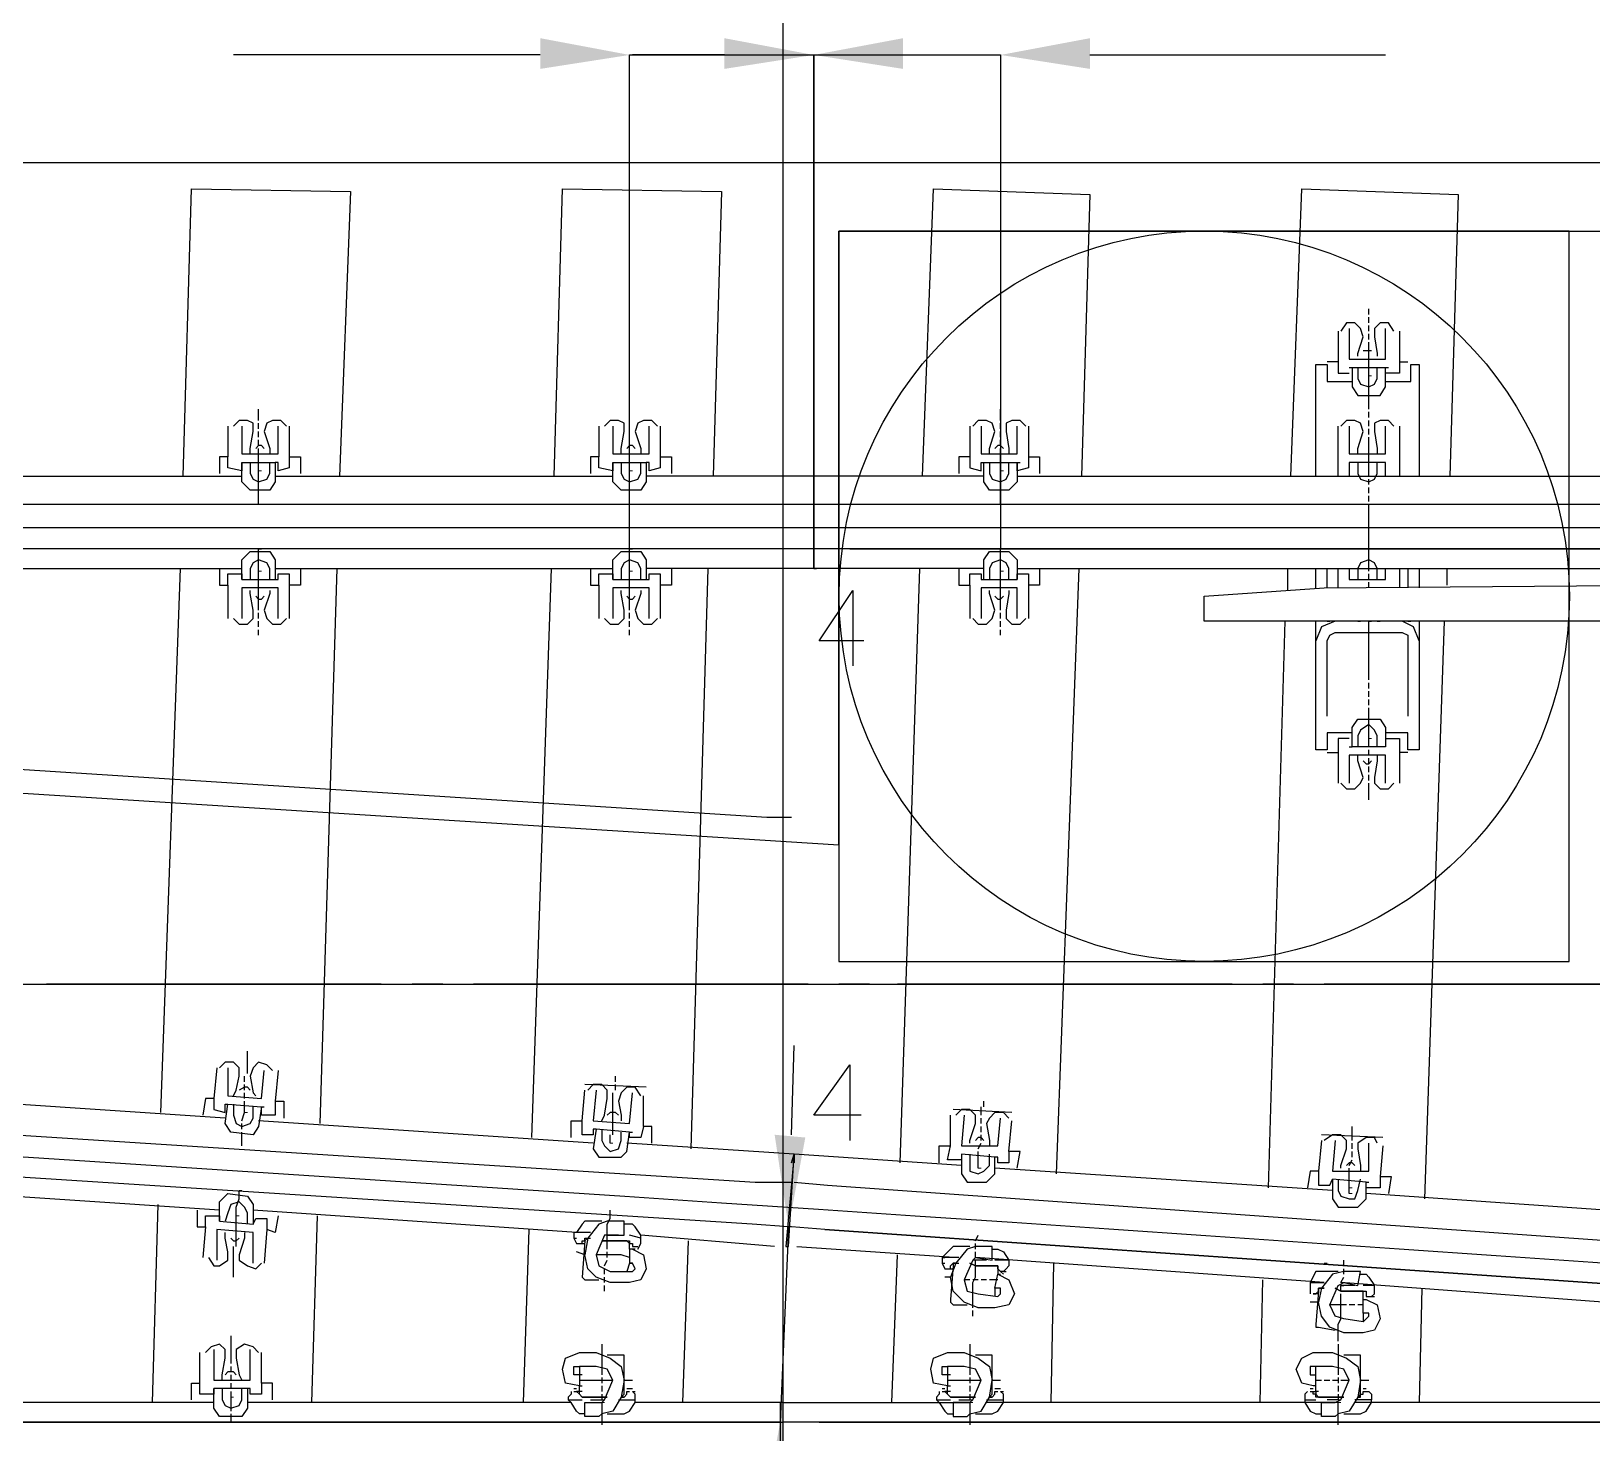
# Model space of a CAD drawing. Header units: millimetres. Extents: x -45 to 90, y -17 to 16.
# Drawn here: x 31.367 to 33.931, y -0.737 to 1.565 of the extents above; entities that cross this region are included whole.
import ezdxf

# ---------------------------------------------------------------- set-up
doc = ezdxf.new("R2010")
doc.units = ezdxf.units.MM
doc.layers.add('PDF_Geometry', color=7, linetype='Continuous')
doc.layers.add('PDF_Solid Fills', color=7, linetype='Continuous')

msp = doc.modelspace()

# ---------------------------------------------------------------- linework, layer by layer
at = {"color": 5}
msp.add_line((0, 1.35), (53.4325, 1.35), dxfattribs=at)
at = {"color": 2}
for p, q in [((0, 0.75), (53.4325, 0.75)), ((0, 0), (53.4325, 0)), ((0, 0), (42.783, 0))]:
    msp.add_line(p, q, dxfattribs=at)
at = {"color": 6}
msp.add_lwpolyline([(29.1661, -1.3506), (29.1986, 0.45), (32.6939, 0.2287), (32.6939, 1.2372), (41.2932, 1.2372), (41.2932, 0), (45.2746, 0), (45.1993, -2.1005), (41.2248, -1.7678), (41.1144, -3.1159), (32.554, -2.4665), (32.6324, -1.35)], close=True, dxfattribs=at)
at = {"color": 5}
msp.add_lwpolyline([(32.6939, 0.0372), (33.2939, 0.0372), (33.8939, 0.0372), (33.8939, 0.6372), (33.8939, 1.2372), (33.2939, 1.2372), (32.6939, 1.2372), (32.6939, 0.6372)], close=True, dxfattribs=at)
msp.add_circle((33.2945, 0.6372), 0.6, dxfattribs=at)
at = {"color": 2}
for radius in [500.8082, 500.0582]:
    msp.add_arc((-0.8299, -500.0575), radius, 85.235272, 89.904911, dxfattribs=at)
at = {"layer": 'PDF_Geometry', "lineweight": 25}
for points in [[(32.6618, -0.7197), (35.504, -0.7197), (32.6618, -0.7197), (32.6023, -0.7197), (32.6023, 1.7282)], [(32.2034, 1.5265), (31.6992, 1.5265)], [(32.3501, 0.7151), (32.3501, 1.5265), (32.6527, 1.5265), (32.6527, 0.7151), (32.6527, 1.5265), (32.9598, 1.5265), (32.9598, 0.7151)], [(32.506, 1.5265), (32.3547, 1.5265)], [(32.7994, 1.5265), (32.9506, 1.5265)], [(33.1065, 1.5265), (33.5924, 1.5265)], [(31.6167, 0.8343), (31.6304, 1.3065), (31.8917, 1.3019), (31.8734, 0.8343)], [(32.2264, 0.8343), (32.2401, 1.3065), (32.5014, 1.3019), (32.4877, 0.8343)], [(32.8315, 0.8343), (32.8498, 1.3065), (33.1065, 1.2973), (33.0928, 0.8343)], [(33.4366, 0.8343), (33.4549, 1.3065), (33.7116, 1.2973), (33.6979, 0.8343)], [(33.5649, 1.1002), (33.5649, 1.1094)], [(33.5466, 1.0314), (33.5466, 1.036), (33.5558, 1.0635), (33.5512, 1.0773), (33.542, 1.0864), (33.5282, 1.0864), (33.5191, 1.0727)], [(33.5328, 1.0773), (33.5328, 1.0268), (33.5924, 1.0268), (33.5924, 1.0773)], [(33.5649, 1.0864), (33.5649, 1.0956)], [(33.5649, 1.0727), (33.5649, 1.0819)], [(33.6062, 1.0727), (33.597, 1.0864), (33.5833, 1.0864), (33.5741, 1.0773), (33.5741, 1.0635), (33.5787, 1.036), (33.5787, 1.0314)], [(33.5145, 1.0727), (33.5145, 1.0223), (33.4962, 1.0223)], [(33.5649, 1.0589), (33.5649, 1.0681)], [(33.5649, 0.9443), (33.5649, 0.9581), (33.5649, 0.9718), (33.5649, 0.9856), (33.5649, 0.9993), (33.5649, 1.0131), (33.5649, 1.0268), (33.5649, 1.0406), (33.5649, 1.0545)], [(33.6153, 1.0727), (33.6153, 1.0223), (33.6291, 1.0223)], [(32.5654, -0.9971), (32.5096, -0.9928), (29.7237, -0.8144), (26.94, -0.6541), (24.1512, -0.5076), (21.3629, -0.3748), (18.0024, -0.2366), (18.0024, 1.0377), (21.4207, 0.8974), (24.2158, 0.7643), (27.011, 0.6174), (29.8016, 0.4522), (32.5756, 0.2745), (32.616, 0.2745)], [(33.5695, 1.0406), (33.5649, 1.0406), (33.5603, 1.0406), (33.5558, 1.0406)], [(33.4778, 0.8343), (33.4778, 1.0177), (33.4962, 1.0177), (33.4962, 0.9902), (33.5374, 0.9902)], [(33.5145, 1.0223), (33.5145, 1.0039), (33.5328, 1.0039)], [(33.5328, 1.0131), (33.5374, 1.0131), (33.5924, 1.0131)], [(33.5374, 1.0131), (33.5374, 0.981), (33.5466, 0.9672), (33.5833, 0.9672), (33.5924, 0.981), (33.5924, 1.0131), (33.597, 1.0131)], [(33.5466, 1.0131), (33.5466, 0.9948), (33.5512, 0.9856), (33.5649, 0.981), (33.5741, 0.9856), (33.5787, 0.9948), (33.5787, 1.0131)], [(33.6153, 1.0223), (33.6153, 1.0039), (33.5924, 1.0039)], [(33.5924, 0.9902), (33.6337, 0.9902), (33.6337, 1.0177), (33.6474, 1.0177), (33.6474, 0.8343)], [(31.7267, 0.871), (31.7267, 0.8802), (31.7313, 0.9077), (31.7313, 0.9214), (31.7221, 0.926), (31.7084, 0.926), (31.6992, 0.9168)], [(31.7404, 0.926), (31.7404, 0.9352), (31.7404, 0.9399), (31.7404, 0.9443)], [(31.7863, 0.9168), (31.7771, 0.926), (31.7634, 0.926), (31.7542, 0.9214), (31.7496, 0.9077), (31.7588, 0.8802), (31.7588, 0.871)], [(32.3364, 0.871), (32.3364, 0.8802), (32.341, 0.9077), (32.341, 0.9214), (32.3318, 0.926), (32.318, 0.926), (32.3089, 0.9168)], [(32.3501, 0.926), (32.3501, 0.9352), (32.3501, 0.9399), (32.3501, 0.9443)], [(32.396, 0.9168), (32.3868, 0.926), (32.373, 0.926), (32.3639, 0.9214), (32.3593, 0.9077), (32.3685, 0.8802), (32.3685, 0.871)], [(32.9415, 0.871), (32.9415, 0.8802), (32.9506, 0.9077), (32.9461, 0.9214), (32.9369, 0.926), (32.9231, 0.926), (32.914, 0.9168)], [(32.9598, 0.926), (32.9598, 0.9352), (32.9598, 0.9399), (32.9598, 0.9443)], [(33.0011, 0.9168), (32.9919, 0.926), (32.9782, 0.926), (32.969, 0.9214), (32.969, 0.9077), (32.9736, 0.8802), (32.9736, 0.871)], [(33.5466, 0.871), (33.5466, 0.8802), (33.5558, 0.9077), (33.5512, 0.9214), (33.542, 0.926), (33.5282, 0.926), (33.5191, 0.9168)], [(33.5649, 0.9306), (33.5649, 0.9399)], [(33.5649, 0.9168), (33.5649, 0.926)], [(33.6062, 0.9168), (33.597, 0.926), (33.5833, 0.926), (33.5741, 0.9214), (33.5741, 0.9077), (33.5787, 0.8802), (33.5787, 0.871)], [(31.69, 0.9168), (31.69, 0.8664), (31.6763, 0.8664), (31.6763, 0.8389)], [(31.7129, 0.9168), (31.7129, 0.871), (31.7725, 0.871), (31.7725, 0.9168)], [(31.7404, 0.9122), (31.7404, 0.9214)], [(31.7404, 0.8985), (31.7404, 0.9077)], [(31.7909, 0.9168), (31.7909, 0.8664), (31.8092, 0.8664), (31.8092, 0.8389)], [(32.2997, 0.9168), (32.2997, 0.8664), (32.286, 0.8664), (32.286, 0.8389)], [(32.3226, 0.9168), (32.3226, 0.871), (32.3822, 0.871), (32.3822, 0.9168)], [(32.3501, 0.9122), (32.3501, 0.9214)], [(32.3501, 0.8985), (32.3501, 0.9077)], [(32.4006, 0.9168), (32.4006, 0.8664), (32.4189, 0.8664), (32.4189, 0.8389)], [(32.9094, 0.9168), (32.9094, 0.8664), (32.8911, 0.8664), (32.8911, 0.8389)], [(32.9277, 0.9168), (32.9277, 0.871), (32.9873, 0.871), (32.9873, 0.9168)], [(32.9598, 0.9122), (32.9598, 0.9214)], [(32.9598, 0.8985), (32.9598, 0.9077)], [(33.0057, 0.9168), (33.0057, 0.8664), (33.024, 0.8664), (33.024, 0.8389)], [(33.5145, 0.8343), (33.5145, 0.9168)], [(33.5328, 0.9168), (33.5328, 0.871), (33.5924, 0.871), (33.5924, 0.9168)], [(33.5649, 0.9031), (33.5649, 0.9122)], [(33.5649, 0.8343), (33.5649, 0.8435), (33.5649, 0.8481), (33.5649, 0.8572), (33.5649, 0.8618), (33.5649, 0.871), (33.5649, 0.8756), (33.5649, 0.8847), (33.5649, 0.8893), (33.5649, 0.8985)], [(33.6153, 0.9168), (33.6153, 0.8343)], [(31.7496, 0.8802), (31.745, 0.8847), (31.7404, 0.8847), (31.7359, 0.8802)], [(31.7404, 0.8847), (31.7404, 0.8939)], [(31.7404, 0.7885), (31.7404, 0.8022), (31.7404, 0.816), (31.7404, 0.8297), (31.7404, 0.8435), (31.7404, 0.8526), (31.7404, 0.8664), (31.7404, 0.8802)], [(32.3593, 0.8802), (32.3547, 0.8847), (32.3501, 0.8847), (32.3455, 0.8802)], [(32.3501, 0.8847), (32.3501, 0.8939)], [(32.3501, 0.7885), (32.3501, 0.8022), (32.3501, 0.816), (32.3501, 0.8297), (32.3501, 0.8435), (32.3501, 0.8526), (32.3501, 0.8664), (32.3501, 0.8802)], [(32.9644, 0.8802), (32.9598, 0.8847), (32.9552, 0.8847), (32.9506, 0.8802)], [(32.9598, 0.8847), (32.9598, 0.8939)], [(32.9598, 0.7885), (32.9598, 0.8022), (32.9598, 0.816), (32.9598, 0.8297), (32.9598, 0.8435), (32.9598, 0.8526), (32.9598, 0.8664), (32.9598, 0.8802)], [(31.7909, 0.8664), (31.7909, 0.8481), (31.7725, 0.8435), (31.7725, 0.8572), (31.7679, 0.8572), (31.7679, 0.8253), (31.7588, 0.8114), (31.7267, 0.8114), (31.7129, 0.8253), (31.7129, 0.8572), (31.7129, 0.8435), (31.69, 0.8481), (31.69, 0.8664)], [(31.7129, 0.8572), (31.7679, 0.8572)], [(31.7267, 0.8572), (31.7267, 0.8389), (31.7313, 0.8297), (31.7404, 0.8253), (31.7542, 0.8297), (31.7588, 0.8389), (31.7588, 0.8572)], [(32.4006, 0.8664), (32.4006, 0.8481), (32.3822, 0.8435), (32.3822, 0.8572), (32.3776, 0.8572), (32.3776, 0.8253), (32.3685, 0.8114), (32.3364, 0.8114), (32.3226, 0.8253), (32.3226, 0.8572), (32.3226, 0.8435), (32.2997, 0.8481), (32.2997, 0.8664)], [(32.3226, 0.8572), (32.3776, 0.8572)], [(32.3364, 0.8572), (32.3364, 0.8389), (32.341, 0.8297), (32.3501, 0.8253), (32.3639, 0.8297), (32.3685, 0.8389), (32.3685, 0.8572)], [(32.9094, 0.8664), (32.9094, 0.8481), (32.9277, 0.8435), (32.9277, 0.8572), (32.9323, 0.8572), (32.9873, 0.8572), (32.9873, 0.8253), (32.9736, 0.8114), (32.9415, 0.8114), (32.9323, 0.8253), (32.9323, 0.8572)], [(32.9415, 0.8572), (32.9415, 0.8389), (32.9461, 0.8297), (32.9598, 0.8253), (32.969, 0.8297), (32.9736, 0.8389), (32.9736, 0.8572)], [(33.0057, 0.8664), (33.0057, 0.8481), (32.9873, 0.8435), (32.9873, 0.8572), (32.9919, 0.8572)], [(33.5924, 0.8343), (33.5924, 0.8572), (33.5328, 0.8572), (33.5328, 0.8343)], [(33.5466, 0.8572), (33.5466, 0.8389), (33.5512, 0.8297), (33.5649, 0.8253), (33.5741, 0.8297), (33.5787, 0.8389), (33.5787, 0.8572)], [(31.1583, 0.8343), (31.7129, 0.8343)], [(31.7679, 0.8343), (32.3226, 0.8343)], [(32.9323, 0.8343), (32.6527, 0.8343), (32.6527, 0.8206), (32.6527, 0.8343), (32.3776, 0.8343)], [(32.6527, 0.8343), (32.6527, 0.683), (32.6527, 0.8343)], [(32.9873, 0.8343), (40.7849, 0.8343), (41.0966, 0.8343)], [(33.5649, 0.8206), (33.5649, 0.8297)], [(33.5649, 0.8068), (33.5649, 0.816)], [(33.5649, 0.7931), (33.5649, 0.8022)], [(32.5931, 0.7151), (18.6069, 0.7151), (18.6069, 0.7885), (32.5931, 0.7885), (32.6527, 0.7885), (32.7123, 0.7885), (40.7849, 0.7885), (41.9722, 0.7885)], [(33.5649, 0.6784), (33.5649, 0.6922), (33.5649, 0.706), (33.5649, 0.7197), (33.5649, 0.7335), (33.5649, 0.7472), (33.5649, 0.761), (33.5649, 0.7747), (33.5649, 0.7885)], [(32.7123, 0.7151), (32.6527, 0.7151), (32.5931, 0.7151), (19.0745, 0.7151), (18.1394, 0.7151), (17.1859, 0.7151), (17.1859, 0.6968), (17.1721, 0.6968), (17.1492, 0.6876), (17.14, 0.6693), (17.1492, 0.6464), (17.1675, 0.6372)], [(31.69, 0.6555), (31.69, 0.6739), (31.7129, 0.6739), (31.7129, 0.6647), (31.7129, 0.6968), (31.7267, 0.7107), (31.7588, 0.7107), (31.7679, 0.6968), (31.7679, 0.6647)], [(31.7588, 0.6647), (31.7588, 0.683), (31.7542, 0.6922), (31.7404, 0.6968), (31.7313, 0.6922), (31.7267, 0.683), (31.7267, 0.6647)], [(31.7404, 0.6143), (31.7404, 0.6234), (31.7404, 0.628), (31.7404, 0.6372), (31.7404, 0.6418), (31.7404, 0.6509), (31.7404, 0.6555), (31.7404, 0.6647), (31.7404, 0.6693), (31.7404, 0.6784), (31.7404, 0.6876), (31.7404, 0.6922), (31.7404, 0.7014), (31.7404, 0.706), (31.7404, 0.7151), (31.745, 0.7151)], [(32.2997, 0.6555), (32.2997, 0.6739), (32.3226, 0.6739), (32.3226, 0.6647), (32.3226, 0.6968), (32.3364, 0.7107), (32.3685, 0.7107), (32.3776, 0.6968), (32.3776, 0.6647)], [(32.3685, 0.6647), (32.3685, 0.683), (32.3639, 0.6922), (32.3501, 0.6968), (32.341, 0.6922), (32.3364, 0.683), (32.3364, 0.6647)], [(32.3501, 0.6143), (32.3501, 0.6234), (32.3501, 0.628), (32.3501, 0.6372), (32.3501, 0.6418), (32.3501, 0.6509), (32.3501, 0.6555), (32.3501, 0.6647), (32.3501, 0.6693), (32.3501, 0.6784), (32.3501, 0.6876), (32.3501, 0.6922), (32.3501, 0.7014), (32.3501, 0.706), (32.3501, 0.7151), (32.3547, 0.7151)], [(32.9094, 0.6555), (32.9094, 0.6739), (32.9277, 0.6739), (32.9277, 0.6647), (32.9323, 0.6647), (32.9323, 0.6968), (32.9415, 0.7107), (32.9736, 0.7107), (32.9873, 0.6968), (32.9873, 0.6647), (32.9873, 0.6739), (33.0057, 0.6739), (33.0057, 0.6555)], [(32.9736, 0.6647), (32.9736, 0.683), (32.969, 0.6922), (32.9598, 0.6968), (32.9461, 0.6922), (32.9415, 0.683), (32.9415, 0.6647)], [(32.9598, 0.6143), (32.9598, 0.6234), (32.9598, 0.628), (32.9598, 0.6372), (32.9598, 0.6418), (32.9598, 0.6509), (32.9598, 0.6555), (32.9598, 0.6647), (32.9598, 0.6693), (32.9598, 0.6784), (32.9598, 0.6876), (32.9598, 0.6922), (32.9598, 0.7014), (32.9598, 0.706), (32.9598, 0.7151), (32.9644, 0.7151)], [(33.5787, 0.6647), (33.5787, 0.683), (33.5741, 0.6922), (33.5649, 0.6968), (33.5512, 0.6922), (33.5466, 0.683), (33.5466, 0.6647)], [(31.1583, 0.683), (31.7129, 0.683)], [(31.58, -0.2109), (31.6121, 0.683)], [(31.6763, 0.683), (31.6763, 0.6555), (31.69, 0.6555), (31.69, 0.6005)], [(31.7129, 0.6647), (31.7679, 0.6647), (31.7725, 0.6647), (31.7725, 0.6739), (31.7909, 0.6739), (31.7909, 0.6555)], [(31.7679, 0.683), (32.3226, 0.683)], [(31.8092, 0.683), (31.8092, 0.6555), (31.7909, 0.6555), (31.7909, 0.6005)], [(31.8688, 0.683), (31.8413, -0.2292)], [(32.1897, -0.2521), (32.2218, 0.683)], [(32.286, 0.683), (32.286, 0.6555), (32.2997, 0.6555), (32.2997, 0.6005)], [(32.3226, 0.6647), (32.3776, 0.6647), (32.3822, 0.6647), (32.3822, 0.6739), (32.4006, 0.6739), (32.4006, 0.6555)], [(32.9323, 0.683), (32.671, 0.683), (32.6527, 0.683), (32.6343, 0.683), (32.3776, 0.683)], [(32.4189, 0.683), (32.4189, 0.6555), (32.4006, 0.6555), (32.4006, 0.6005)], [(32.4785, 0.683), (32.451, -0.2705)], [(32.6527, 0.683), (32.6573, 0.683)], [(32.7948, -0.2934), (32.8269, 0.683)], [(32.8911, 0.683), (32.8911, 0.6555), (32.9094, 0.6555), (32.9094, 0.6005)], [(32.9873, 0.683), (40.7849, 0.683), (41.0966, 0.683)], [(33.024, 0.683), (33.024, 0.6555), (33.0057, 0.6555), (33.0057, 0.6005)], [(33.0882, 0.683), (33.0513, -0.3117)], [(33.432, 0.6464), (33.432, 0.683)], [(33.4778, 0.6509), (33.4778, 0.683)], [(33.4962, 0.6509), (33.4962, 0.683)], [(33.5145, 0.6509), (33.5145, 0.683)], [(33.5328, 0.683), (33.5328, 0.6647), (33.5924, 0.6647), (33.5924, 0.683)], [(33.5649, 0.6647), (33.5649, 0.6739)], [(33.6153, 0.683), (33.6153, 0.6509)], [(33.6291, 0.683), (33.6291, 0.6509)], [(33.6474, 0.683), (33.6474, 0.6509)], [(33.6933, 0.683), (33.6933, 0.6555)], [(31.6992, 0.6005), (31.7084, 0.5914), (31.7221, 0.5914), (31.7313, 0.6005), (31.7313, 0.6143), (31.7267, 0.6418), (31.7267, 0.6464)], [(31.7725, 0.6005), (31.7725, 0.6509), (31.7129, 0.6509), (31.7129, 0.6005)], [(31.7588, 0.6464), (31.7588, 0.6418), (31.7496, 0.6143), (31.7542, 0.6005), (31.7634, 0.5914), (31.7771, 0.5914), (31.7863, 0.6005)], [(32.3089, 0.6005), (32.318, 0.5914), (32.3318, 0.5914), (32.341, 0.6005), (32.341, 0.6143), (32.3364, 0.6418), (32.3364, 0.6464)], [(32.3822, 0.6005), (32.3822, 0.6509), (32.3226, 0.6509), (32.3226, 0.6005)], [(32.3685, 0.6464), (32.3685, 0.6418), (32.3593, 0.6143), (32.3639, 0.6005), (32.373, 0.5914), (32.3868, 0.5914), (32.396, 0.6005)], [(32.7352, 0.5638), (32.6618, 0.5638), (32.7169, 0.6464), (32.7169, 0.5226)], [(32.914, 0.6005), (32.9231, 0.5914), (32.9369, 0.5914), (32.9461, 0.6005), (32.9506, 0.6143), (32.9415, 0.6418), (32.9415, 0.6464)], [(32.9873, 0.6005), (32.9873, 0.6509), (32.9277, 0.6509), (32.9277, 0.6005)], [(32.9323, 0.6647), (32.9873, 0.6647)], [(32.9736, 0.6464), (32.9736, 0.6418), (32.969, 0.6143), (32.969, 0.6005), (32.9782, 0.5914), (32.9919, 0.5914), (33.0011, 0.6005)], [(33.5649, 0.6509), (33.5649, 0.6601)], [(31.7359, 0.6372), (31.7404, 0.6326), (31.745, 0.6326), (31.7496, 0.6372)], [(32.3455, 0.6372), (32.3501, 0.6326), (32.3547, 0.6326), (32.3593, 0.6372)], [(32.9506, 0.6372), (32.9552, 0.6326), (32.9598, 0.6326), (32.9644, 0.6372)], [(31.7404, 0.6005), (31.7404, 0.6097)], [(31.7404, 0.5868), (31.7404, 0.5961)], [(32.3501, 0.6005), (32.3501, 0.6097)], [(32.3501, 0.5868), (32.3501, 0.5961)], [(32.9598, 0.6005), (32.9598, 0.6097)], [(32.9598, 0.5868), (32.9598, 0.5961)], [(33.3999, -0.3346), (33.4274, 0.5961)], [(33.6474, 0.5638), (33.6383, 0.5868), (33.6199, 0.5961), (33.5097, 0.5961), (33.487, 0.5868), (33.4778, 0.5638)], [(33.5374, 0.4126), (33.4962, 0.4126), (33.4962, 0.3851), (33.4778, 0.3851), (33.4778, 0.5961)], [(33.4962, 0.5961), (33.5007, 0.5961)], [(33.5466, 0.5961), (33.5512, 0.5961)], [(33.5649, 0.4997), (33.5649, 0.5134), (33.5649, 0.5272), (33.5649, 0.5409), (33.5649, 0.5547), (33.5649, 0.5684), (33.5649, 0.5822), (33.5649, 0.5961), (33.5695, 0.5961)], [(33.5787, 0.5961), (33.5833, 0.5961)], [(33.6474, 0.5961), (33.6474, 0.3851), (33.6291, 0.3851), (33.6291, 0.4126), (33.5924, 0.4126)], [(33.6291, 0.5961), (33.6337, 0.5961)], [(33.6887, 0.5961), (33.6566, -0.353)], [(31.7404, 0.573), (31.7404, 0.5822)], [(32.3501, 0.573), (32.3501, 0.5822)], [(32.9598, 0.573), (32.9598, 0.5822)], [(33.4962, 0.4401), (33.4962, 0.5638), (33.5007, 0.573), (33.5097, 0.5776), (33.6199, 0.5776), (33.6291, 0.573), (33.6291, 0.5638), (33.6291, 0.4401)], [(33.5649, 0.4859), (33.5649, 0.4951)], [(33.5649, 0.4722), (33.5649, 0.4815)], [(33.5649, 0.4584), (33.5649, 0.4676)], [(33.5649, 0.3897), (33.5649, 0.3988), (33.5649, 0.4034), (33.5649, 0.4126), (33.5649, 0.4172), (33.5649, 0.4263), (33.5649, 0.4309), (33.5649, 0.4401), (33.5649, 0.4447), (33.5649, 0.4538)], [(32.6114, -0.3988), (32.5518, -0.3942), (29.7601, -0.2155), (26.973, -0.055), (24.1812, 0.0917), (21.3895, 0.2246), (18.6024, 0.3392), (18.6024, 0.4126), (21.3941, 0.298), (24.1858, 0.165), (26.9775, 0.0183), (29.7647, -0.1467), (32.5564, -0.3255), (32.616, -0.3255)], [(33.5328, 0.3897), (33.5374, 0.3897), (33.5374, 0.4217), (33.5466, 0.4355), (33.5833, 0.4355), (33.5924, 0.4217), (33.5924, 0.3897), (33.5374, 0.3897)], [(33.5787, 0.3897), (33.5787, 0.408), (33.5741, 0.4172), (33.5649, 0.4263), (33.5512, 0.4172), (33.5466, 0.408), (33.5466, 0.3897)], [(33.5328, 0.4034), (33.5145, 0.4034), (33.5145, 0.3805)], [(33.5649, 0.3759), (33.5649, 0.3851)], [(33.5924, 0.4034), (33.6153, 0.4034), (33.6153, 0.3805)], [(33.4962, 0.3805), (33.5145, 0.3805), (33.5145, 0.3301)], [(33.5191, 0.3301), (33.5282, 0.3209), (33.542, 0.3209), (33.5512, 0.3301), (33.5558, 0.3392), (33.5466, 0.3669), (33.5466, 0.3759)], [(33.5924, 0.3301), (33.5924, 0.3759), (33.5328, 0.3759), (33.5328, 0.3301)], [(33.5558, 0.3669), (33.5603, 0.3621), (33.5649, 0.3621), (33.5695, 0.3669)], [(33.5649, 0.3621), (33.5649, 0.3713)], [(33.5787, 0.3759), (33.5787, 0.3669), (33.5741, 0.3392), (33.5741, 0.3301), (33.5833, 0.3209), (33.597, 0.3209), (33.6062, 0.3301)], [(33.6291, 0.3805), (33.6153, 0.3805), (33.6153, 0.3301)], [(33.5649, 0.3484), (33.5649, 0.3576)], [(33.5649, 0.3346), (33.5649, 0.3438)], [(33.5649, 0.3026), (33.5649, 0.3163), (33.5649, 0.3301)], [(31.9421, 0), (31.392, 0)], [(32.043, 0), (31.9926, 0)], [(32.6435, 0), (32.0934, 0)], [(32.7444, 0), (32.6939, 0)], [(33.3403, 0), (32.7902, 0)], [(33.4411, 0), (33.3907, 0)], [(34.0417, 0), (33.4916, 0)], [(32.616, -0.2475), (32.6206, -0.1009)], [(31.7221, -0.1467), (31.7221, -0.1329), (31.7221, -0.1192), (31.7221, -0.11)], [(31.6717, -0.1375), (31.6671, -0.1879), (31.6533, -0.1879), (31.6488, -0.2155)], [(31.6992, -0.1834), (31.7038, -0.1742), (31.7084, -0.1513), (31.7084, -0.1375), (31.6992, -0.1284), (31.6854, -0.1284), (31.6763, -0.1375)], [(31.69, -0.1375), (31.69, -0.1834), (31.745, -0.1879), (31.7496, -0.1421)], [(31.7175, -0.1604), (31.7175, -0.1513)], [(31.7634, -0.1421), (31.7542, -0.1329), (31.7404, -0.1284), (31.7313, -0.1375), (31.7267, -0.1513), (31.7313, -0.1788), (31.7359, -0.1834)], [(31.7725, -0.1421), (31.7679, -0.1925), (31.7817, -0.1925), (31.7817, -0.22)], [(32.3272, -0.1604), (32.3272, -0.1513)], [(32.7306, -0.2155), (32.6527, -0.2155), (32.7123, -0.1329), (32.7123, -0.2567)], [(31.7267, -0.1742), (31.7221, -0.1696), (31.7175, -0.1696), (31.7084, -0.1742)], [(31.7175, -0.1742), (31.7175, -0.165)], [(31.7175, -0.1879), (31.7175, -0.1788)], [(32.2539, -0.2521), (32.2539, -0.2246), (32.2722, -0.2246), (32.2768, -0.1742)], [(32.3776, -0.1696), (32.2768, -0.165)], [(32.3043, -0.2246), (32.3089, -0.2155), (32.3135, -0.1879), (32.3135, -0.1742), (32.3043, -0.165), (32.2905, -0.165), (32.2814, -0.1742)], [(32.2951, -0.1742), (32.2905, -0.2246), (32.3501, -0.2292), (32.3547, -0.1788)], [(32.3226, -0.2475), (32.3226, -0.2338), (32.3226, -0.22), (32.3226, -0.2061), (32.3226, -0.1925), (32.3226, -0.1788)], [(32.3272, -0.1742), (32.3272, -0.165)], [(32.3685, -0.1834), (32.3593, -0.1696), (32.3455, -0.1696), (32.3364, -0.1788), (32.3318, -0.1925), (32.3364, -0.2155), (32.3364, -0.2246)], [(31.6854, -0.22), (31.1353, -0.1834)], [(31.6671, -0.1879), (31.6671, -0.2061), (31.6854, -0.2109), (31.6854, -0.1971), (31.69, -0.1971), (31.745, -0.2017), (31.7404, -0.2338), (31.7313, -0.2475), (31.6946, -0.243), (31.6854, -0.2292), (31.69, -0.1971)], [(31.6992, -0.1971), (31.6992, -0.2155), (31.7038, -0.2292), (31.7129, -0.2338), (31.7267, -0.2292), (31.7313, -0.22), (31.7313, -0.2017)], [(31.7129, -0.2246), (31.7175, -0.2109), (31.7175, -0.2061), (31.7175, -0.2017), (31.7175, -0.1925)], [(31.7679, -0.1925), (31.7679, -0.2155), (31.745, -0.2155), (31.745, -0.2017), (31.7496, -0.2017)], [(32.3868, -0.2613), (32.3868, -0.2338), (32.373, -0.2338), (32.373, -0.1834)], [(32.9277, -0.2155), (32.9277, -0.2061), (32.9277, -0.2017)], [(32.9323, -0.2017), (32.9323, -0.1925)], [(31.7129, -0.2384), (31.7129, -0.2292)], [(32.2905, -0.2613), (31.7404, -0.2246)], [(32.2951, -0.2384), (32.2905, -0.2705), (32.2997, -0.2842), (32.3364, -0.2842), (32.3455, -0.275), (32.3501, -0.243), (32.2951, -0.2384), (32.2905, -0.2384), (32.2905, -0.2475), (32.2722, -0.2475), (32.2722, -0.2246)], [(32.3318, -0.2155), (32.3272, -0.2109), (32.318, -0.2109), (32.3135, -0.2155)], [(32.859, -0.2934), (32.859, -0.2659), (32.8773, -0.2659), (32.8773, -0.2155)], [(32.9782, -0.2109), (32.8819, -0.2061)], [(32.9094, -0.2613), (32.9094, -0.2567), (32.9186, -0.2292), (32.9186, -0.2155), (32.9094, -0.2061), (32.8956, -0.2061), (32.8865, -0.2155)], [(32.9002, -0.2155), (32.8956, -0.2659), (32.9552, -0.2659), (32.9598, -0.22)], [(32.9277, -0.2292), (32.9277, -0.22)], [(32.9736, -0.22), (32.9644, -0.2109), (32.9506, -0.2109), (32.9415, -0.22), (32.9369, -0.2292), (32.9415, -0.2567), (32.9415, -0.2659)], [(32.9873, -0.3026), (32.9919, -0.275), (32.9736, -0.275), (32.9782, -0.2246)], [(31.7129, -0.2659), (31.7129, -0.2567), (31.7129, -0.2521), (31.7129, -0.243)], [(32.3043, -0.2384), (32.3043, -0.2567), (32.3089, -0.2659), (32.318, -0.275), (32.3318, -0.2705), (32.3364, -0.2567), (32.3364, -0.243)], [(32.318, -0.2613), (32.318, -0.2475)], [(32.373, -0.2338), (32.3685, -0.2521), (32.3501, -0.2521), (32.3501, -0.243), (32.3547, -0.243)], [(32.9323, -0.2567), (32.9277, -0.2521), (32.9231, -0.2521), (32.9186, -0.2567)], [(32.9277, -0.243), (32.9277, -0.2338)], [(32.9277, -0.2567), (32.9277, -0.2475)], [(33.5878, -0.2521), (33.487, -0.2475)], [(33.5191, -0.3026), (33.5191, -0.298), (33.5282, -0.2705), (33.5282, -0.2567), (33.5191, -0.2475), (33.5053, -0.2475), (33.4916, -0.2567)], [(33.5374, -0.2567), (33.5374, -0.2475), (33.5374, -0.243), (33.5374, -0.2338)], [(33.5787, -0.2613), (33.5741, -0.2521), (33.5603, -0.2521), (33.5466, -0.2613), (33.5466, -0.2705), (33.5512, -0.298), (33.5512, -0.3071)], [(32.8956, -0.298), (32.6206, -0.2796), (32.3455, -0.2613)], [(32.8956, -0.2796), (32.8956, -0.2888), (32.8727, -0.2888), (32.8773, -0.2659)], [(32.9094, -0.2796), (32.9094, -0.298), (32.9094, -0.3071), (32.9231, -0.3117), (32.9323, -0.3071), (32.9415, -0.298), (32.9415, -0.2796)], [(32.9231, -0.2705), (32.9277, -0.2613)], [(32.9231, -0.3026), (32.9231, -0.2888), (32.9231, -0.275)], [(32.9736, -0.275), (32.9736, -0.2934), (32.9552, -0.2934), (32.9552, -0.2842), (32.9506, -0.2842)], [(33.487, -0.2567), (33.4824, -0.3071), (33.4687, -0.3071), (33.4641, -0.3346)], [(33.5097, -0.2567), (33.5053, -0.3071), (33.5649, -0.3071), (33.5649, -0.2613)], [(33.5374, -0.2705), (33.5374, -0.2613)], [(33.5374, -0.2842), (33.5374, -0.275)], [(33.5878, -0.2659), (33.5833, -0.3163), (33.6016, -0.3163), (33.597, -0.3438)], [(33.5053, -0.3392), (32.9506, -0.3026)], [(33.4824, -0.3071), (33.4824, -0.3301), (33.5007, -0.3301), (33.5053, -0.3207), (33.5053, -0.353), (33.5145, -0.3667), (33.5466, -0.3667), (33.5603, -0.353), (33.5603, -0.3255), (33.5053, -0.3207)], [(33.542, -0.298), (33.5374, -0.2934), (33.5328, -0.2934), (33.5282, -0.298)], [(33.5328, -0.298), (33.5374, -0.2888)], [(33.5328, -0.3438), (33.5328, -0.3301), (33.5328, -0.3163), (33.5328, -0.3026)], [(32.6206, -0.3255), (32.6756, -0.3301), (35.5132, -0.5318), (35.5726, -0.5318), (35.5819, -0.518), (35.5726, -0.5272)], [(33.5145, -0.3207), (33.5145, -0.3392), (33.5191, -0.3484), (33.5328, -0.353), (33.542, -0.353), (33.5466, -0.3392), (33.5512, -0.3207)], [(33.5833, -0.3163), (33.5833, -0.3346), (33.5603, -0.3346), (33.5603, -0.3255), (33.5649, -0.3255)], [(31.6763, -0.3713), (31.1262, -0.3346)], [(31.6533, -0.3988), (31.6533, -0.3805), (31.6763, -0.3805), (31.6763, -0.3897), (31.6763, -0.3576), (31.69, -0.3438), (31.7221, -0.3484), (31.7313, -0.3621), (31.7313, -0.3942), (31.7359, -0.3851), (31.7542, -0.3851), (31.7542, -0.4034)], [(31.7221, -0.3942), (31.7221, -0.3759), (31.7175, -0.3667), (31.7084, -0.3576), (31.6946, -0.3621), (31.69, -0.3759), (31.6854, -0.3897)], [(31.7038, -0.4309), (31.7038, -0.4172), (31.7038, -0.4034), (31.7038, -0.3897), (31.7038, -0.3805), (31.7038, -0.3667), (31.7084, -0.353), (31.7084, -0.3392), (31.7129, -0.3392)], [(34.0875, -0.3805), (33.5603, -0.3438)], [(31.5662, -0.6876), (31.5754, -0.3621)], [(31.6396, -0.3713), (31.6396, -0.3988), (31.6533, -0.3988), (31.6488, -0.4492)], [(32.3043, -0.3897), (32.2768, -0.3897), (32.2722, -0.3942), (32.263, -0.408), (31.7313, -0.3713)], [(31.7725, -0.3805), (31.7679, -0.408), (31.7542, -0.4034), (31.7496, -0.4584)], [(31.8367, -0.3805), (31.8275, -0.6876)], [(32.3135, -0.4353), (32.3135, -0.4263), (32.3135, -0.4217), (32.3135, -0.4126), (32.3135, -0.408), (32.3135, -0.3988), (32.3135, -0.3942), (32.318, -0.3851), (32.318, -0.3805), (32.318, -0.3713)], [(32.671, -0.4034), (32.616, -0.3988), (32.6114, -0.3988), (32.5977, -0.7197), (32.5427, -0.7197), (18.6069, -0.7197), (18.6069, -0.7885), (32.5427, -0.7885), (32.5977, -0.7885)], [(31.6579, -0.4492), (31.6671, -0.463), (31.6763, -0.463), (31.69, -0.4538), (31.69, -0.4401), (31.6854, -0.4172), (31.6854, -0.408)], [(31.7313, -0.4584), (31.7313, -0.408), (31.6717, -0.4034), (31.6717, -0.4538)], [(31.6763, -0.3897), (31.7313, -0.3942)], [(31.7175, -0.408), (31.7175, -0.4172), (31.7084, -0.4447), (31.7084, -0.4538), (31.7221, -0.463), (31.7359, -0.4676), (31.745, -0.4584)], [(32.1759, -0.6876), (32.1851, -0.4034)], [(32.286, -0.408), (32.2584, -0.408), (32.2584, -0.4172), (32.263, -0.4263), (32.2722, -0.4263), (32.2722, -0.4217), (32.2768, -0.4217), (32.2768, -0.4172), (32.2814, -0.4172), (32.286, -0.4172)], [(32.263, -0.408), (32.2584, -0.408)], [(32.3318, -0.4126), (32.3135, -0.4126), (32.318, -0.4126), (32.341, -0.4126), (32.341, -0.3897), (32.318, -0.3897), (32.3135, -0.3897), (32.2997, -0.3942), (32.2814, -0.4172), (32.2768, -0.4447)], [(32.5885, -0.4309), (32.3685, -0.4126), (32.3593, -0.3988), (32.3547, -0.3942), (32.341, -0.3942)], [(35.5086, -0.6005), (32.671, -0.4034), (35.5086, -0.6005), (35.5682, -0.6051), (35.5773, -0.5959)], [(31.6946, -0.4172), (31.6992, -0.4217), (31.7038, -0.4217), (31.7084, -0.4172)], [(31.6992, -0.4813), (31.6992, -0.4722), (31.6992, -0.4584), (31.6992, -0.4447), (31.6992, -0.4309)], [(32.2584, -0.4172), (32.263, -0.4172)], [(32.263, -0.4263), (32.2676, -0.4263)], [(32.3547, -0.4353), (32.373, -0.4447), (32.3776, -0.4676), (32.3685, -0.4859), (32.3501, -0.4905), (32.318, -0.4905), (32.2951, -0.4813), (32.2814, -0.4676), (32.2768, -0.4447), (32.263, -0.4401)], [(32.2814, -0.4172), (32.2768, -0.4217), (32.2722, -0.4813), (32.2768, -0.4859), (32.2997, -0.4859)], [(32.2722, -0.4263), (32.2768, -0.4263)], [(32.318, -0.4126), (32.3089, -0.4126), (32.2951, -0.4447), (32.2997, -0.463), (32.318, -0.4722), (32.3501, -0.4722), (32.3547, -0.4722), (32.3593, -0.4676), (32.3547, -0.4584), (32.3501, -0.4584), (32.3455, -0.4722)], [(32.3501, -0.4353), (32.3501, -0.4309), (32.3501, -0.4263), (32.3455, -0.4217), (32.3135, -0.4217), (32.3043, -0.4217), (32.3135, -0.4217), (32.3501, -0.4217), (32.3501, -0.4263), (32.3547, -0.4263), (32.3547, -0.4309), (32.3593, -0.4309), (32.3639, -0.4309)], [(32.3639, -0.4353), (32.3685, -0.4263), (32.3685, -0.4217), (32.3685, -0.4172), (32.3501, -0.4126)], [(32.3593, -0.4353), (32.3547, -0.4353), (32.3501, -0.4353), (32.3501, -0.4584), (32.3547, -0.4584)], [(32.3685, -0.4172), (32.3685, -0.4126)], [(32.4464, -0.4217), (32.4372, -0.6876)], [(32.6252, -0.4309), (32.8911, -0.4492), (32.8636, -0.4492), (32.8681, -0.4492)], [(32.9094, -0.4309), (32.8819, -0.4309), (32.8773, -0.4353), (32.8636, -0.4492), (32.8636, -0.4584), (32.8681, -0.4676), (32.8773, -0.4676), (32.8773, -0.463), (32.8819, -0.4584), (32.8865, -0.4584), (32.8911, -0.4584)], [(33.4732, -0.4905), (33.4687, -0.4905), (33.4916, -0.4905), (32.9186, -0.4492), (32.9461, -0.4538), (32.9461, -0.4309), (32.9231, -0.4309), (32.9186, -0.4309), (32.9048, -0.4353), (32.8865, -0.4584), (32.8773, -0.4813)], [(32.9186, -0.4217), (32.9231, -0.4126)], [(32.9186, -0.4353), (32.9186, -0.4263)], [(32.9461, -0.4353), (32.9552, -0.4353), (32.9644, -0.4401), (32.9736, -0.4538), (32.9506, -0.4538)], [(32.3501, -0.4492), (32.3364, -0.4447), (32.3226, -0.4447), (32.3089, -0.4447), (32.2951, -0.4447)], [(32.3089, -0.463), (32.3135, -0.4538)], [(32.3135, -0.4492), (32.3135, -0.4401)], [(32.781, -0.6876), (32.7902, -0.4447)], [(32.8636, -0.4584), (32.8681, -0.4584)], [(32.8865, -0.4584), (32.8819, -0.4584), (32.8819, -0.463), (32.8773, -0.518), (32.8773, -0.5226), (32.8819, -0.5272), (32.9048, -0.5272)], [(32.9369, -0.4538), (32.9186, -0.4538), (32.914, -0.4538), (32.9002, -0.4859), (32.9048, -0.5043), (32.9231, -0.5088), (32.9552, -0.5134), (32.9598, -0.5088), (32.9598, -0.5043), (32.9598, -0.4997), (32.9552, -0.4997), (32.9506, -0.4997), (32.9552, -0.4767), (32.9598, -0.4767)], [(32.914, -0.4538), (32.9186, -0.4492), (32.9186, -0.4401)], [(32.914, -0.5318), (32.914, -0.5226), (32.914, -0.518), (32.914, -0.5088), (32.914, -0.5043), (32.914, -0.4951), (32.914, -0.4905), (32.9186, -0.4813), (32.9186, -0.4767), (32.9186, -0.4676), (32.9186, -0.463), (32.9186, -0.4538)], [(32.9736, -0.4538), (32.9736, -0.4584), (32.9736, -0.463), (32.969, -0.4676), (32.9644, -0.4722), (32.9598, -0.4722)], [(33.0469, -0.4584), (33.0423, -0.6876)], [(33.5237, -0.463), (33.5237, -0.4538)], [(32.3089, -0.4767), (32.3089, -0.4676)], [(32.3089, -0.4905), (32.3089, -0.4813)], [(32.9644, -0.4767), (32.9598, -0.4722), (32.9552, -0.4676), (32.9552, -0.4722), (32.9552, -0.4767), (32.9736, -0.4859), (32.9827, -0.5088), (32.9736, -0.5272), (32.9506, -0.5318), (32.9231, -0.5318), (32.9002, -0.5226), (32.8819, -0.5043), (32.8773, -0.4813), (32.8681, -0.4813)], [(32.8681, -0.4676), (32.8727, -0.4676)], [(32.8773, -0.4676), (32.8819, -0.4676)], [(32.9094, -0.4859), (32.9002, -0.4859)], [(32.9231, -0.4859), (32.914, -0.4859)], [(32.9369, -0.4859), (32.9277, -0.4859)], [(32.9552, -0.4859), (32.9415, -0.4859)], [(32.9644, -0.4722), (32.969, -0.4722)], [(33.3861, -0.6876), (33.3907, -0.4859)], [(33.5145, -0.4722), (33.487, -0.4722), (33.4778, -0.4722), (33.4687, -0.4905), (33.4687, -0.4951), (33.4687, -0.4997), (33.4687, -0.5088)], [(33.5558, -0.5547), (33.5603, -0.5499), (33.5649, -0.5455), (33.5649, -0.5409), (33.5558, -0.5409), (33.5558, -0.5547), (33.5237, -0.5499), (33.5097, -0.5455), (33.5007, -0.5272), (33.5145, -0.4951), (33.5237, -0.4905), (33.5466, -0.4951), (33.5512, -0.4722), (33.5282, -0.4722), (33.5237, -0.4722), (33.5053, -0.4767), (33.487, -0.4997), (33.4824, -0.5226)], [(34.0508, -0.5499), (34.0508, -0.5409), (34.0508, -0.5363), (34.0508, -0.5318), (34.0738, -0.5318), (33.5191, -0.4905), (33.5237, -0.4813)], [(33.5237, -0.4767), (33.5237, -0.4676)], [(33.5512, -0.4767), (33.5603, -0.4767), (33.5649, -0.4813), (33.5741, -0.4951), (33.5558, -0.4951)], [(32.3089, -0.5043), (32.3089, -0.4951)], [(32.9506, -0.4997), (32.9506, -0.5134)], [(33.4824, -0.5088), (33.4778, -0.5088), (33.4732, -0.5088), (33.4778, -0.5088), (33.4824, -0.5043), (33.4778, -0.5593), (33.4778, -0.5638), (33.4824, -0.5638), (33.5097, -0.5684)], [(33.5191, -0.5043), (33.5097, -0.4997), (33.5191, -0.5043), (33.5558, -0.5043), (33.5603, -0.5043), (33.5603, -0.5088), (33.5603, -0.5134), (33.5695, -0.5134), (33.5741, -0.5088), (33.5741, -0.5043), (33.5741, -0.4997), (33.5741, -0.4951)], [(33.5145, -0.5868), (33.5145, -0.5776), (33.5145, -0.573), (33.5145, -0.5638), (33.5145, -0.5593), (33.5191, -0.5499), (33.5191, -0.5455), (33.5191, -0.5363), (33.5191, -0.5318), (33.5191, -0.5226), (33.5191, -0.518), (33.5191, -0.5088)], [(33.542, -0.4951), (33.5191, -0.4951), (33.5237, -0.4951)], [(33.5558, -0.518), (33.5558, -0.5134), (33.5558, -0.5088), (33.5558, -0.5043), (33.5512, -0.5043), (33.5191, -0.5043), (33.5191, -0.4951)], [(33.652, -0.4997), (33.6474, -0.6876)], [(32.914, -0.5455), (32.914, -0.5363)], [(33.5603, -0.5409), (33.5558, -0.5409), (33.5558, -0.518), (33.5603, -0.518), (33.5787, -0.5272), (33.5833, -0.5499), (33.5741, -0.5684), (33.5558, -0.573), (33.5237, -0.573), (33.5007, -0.5638), (33.487, -0.5455), (33.4824, -0.5226), (33.4687, -0.5226)], [(33.5282, -0.5272), (33.5145, -0.5272), (33.5007, -0.5272)], [(33.542, -0.5272), (33.5328, -0.5272)], [(33.5558, -0.5272), (33.5466, -0.5272)], [(33.5603, -0.5134), (33.5649, -0.5134)], [(33.5695, -0.5134), (33.5741, -0.5134)], [(31.6946, -0.5776), (31.6946, -0.5822), (31.6946, -0.5868), (31.6946, -0.5959), (31.6946, -0.6005), (31.6946, -0.6097), (31.6946, -0.6143), (31.6946, -0.6234)], [(31.6304, -0.683), (31.6304, -0.6555), (31.6442, -0.6555), (31.6442, -0.6051)], [(31.6808, -0.6509), (31.6808, -0.6418), (31.6854, -0.6143), (31.6854, -0.6005), (31.6763, -0.5914), (31.6625, -0.5959), (31.6533, -0.6051)], [(31.6671, -0.6005), (31.6671, -0.6509), (31.7267, -0.6509), (31.7267, -0.6005)], [(31.7404, -0.6051), (31.7313, -0.5959), (31.7175, -0.5914), (31.7038, -0.6005), (31.7038, -0.6143), (31.7084, -0.6418), (31.7129, -0.6509)], [(31.7634, -0.683), (31.7634, -0.6555), (31.745, -0.6555), (31.745, -0.6051)], [(32.2722, -0.6693), (32.2676, -0.6693), (32.2676, -0.6601), (32.2447, -0.6555), (32.2401, -0.6326), (32.2447, -0.6143), (32.2676, -0.6051), (32.2951, -0.6051), (32.318, -0.6143), (32.3364, -0.628), (32.341, -0.6509), (32.3547, -0.6509)], [(32.3043, -0.5914), (32.3043, -0.6005), (32.3043, -0.6051), (32.3043, -0.6143), (32.3043, -0.6189), (32.3043, -0.628), (32.3043, -0.6326), (32.3043, -0.6418)], [(32.3364, -0.6784), (32.341, -0.6739), (32.341, -0.6693), (32.341, -0.6143), (32.341, -0.6097), (32.3364, -0.6097), (32.3135, -0.6097)], [(32.8773, -0.6693), (32.8727, -0.6693), (32.8727, -0.6601), (32.8498, -0.6555), (32.8452, -0.6326), (32.8498, -0.6143), (32.8727, -0.6051), (32.9002, -0.6051), (32.9231, -0.6143), (32.9415, -0.628), (32.9461, -0.6509), (32.9598, -0.6509)], [(32.9094, -0.5914), (32.9094, -0.6005), (32.9094, -0.6051), (32.9094, -0.6143), (32.9094, -0.6189), (32.9094, -0.628), (32.9094, -0.6326), (32.9094, -0.6418)], [(32.9415, -0.6784), (32.9461, -0.6739), (32.9461, -0.6693), (32.9461, -0.6143), (32.9461, -0.6097), (32.9415, -0.6097), (32.9186, -0.6097)], [(33.4824, -0.6693), (33.4778, -0.6693), (33.4778, -0.6601), (33.4732, -0.6601), (33.4549, -0.6555), (33.4457, -0.6326), (33.4549, -0.6143), (33.4732, -0.6051), (33.5053, -0.6051), (33.5282, -0.6143), (33.5466, -0.628), (33.5512, -0.6509), (33.5466, -0.6784), (33.5328, -0.7014), (33.5145, -0.706), (33.5097, -0.7105), (33.487, -0.7105), (33.487, -0.6876), (33.5097, -0.6876), (33.5191, -0.683)], [(33.5145, -0.5914), (33.5145, -0.6005), (33.5145, -0.6051), (33.5145, -0.6143), (33.5145, -0.6189), (33.5145, -0.628), (33.5145, -0.6326), (33.5145, -0.6418)], [(33.5466, -0.6784), (33.5512, -0.6739), (33.5512, -0.6693), (33.5512, -0.6143), (33.5512, -0.6097), (33.5466, -0.6097), (33.5237, -0.6097)], [(31.7038, -0.6418), (31.6992, -0.6372), (31.69, -0.6372), (31.6854, -0.6418)], [(31.6946, -0.628), (31.6946, -0.6372)], [(32.286, -0.683), (32.3043, -0.683), (32.3089, -0.683), (32.3226, -0.6509), (32.3135, -0.6326), (32.2951, -0.628), (32.2676, -0.628), (32.2676, -0.6418), (32.2584, -0.6418), (32.2584, -0.6326), (32.2584, -0.628), (32.2676, -0.628)], [(32.8911, -0.683), (32.9094, -0.683), (32.914, -0.683), (32.9277, -0.6509), (32.9186, -0.6326), (32.9002, -0.628), (32.8727, -0.628), (32.8727, -0.6418), (32.8636, -0.6418), (32.8636, -0.6326), (32.8636, -0.628), (32.8727, -0.628)], [(33.5191, -0.6509), (33.5328, -0.6509), (33.5237, -0.6326), (33.5053, -0.628), (33.4732, -0.628), (33.4687, -0.628), (33.4687, -0.6326), (33.4687, -0.6418), (33.4732, -0.6418), (33.4778, -0.6418), (33.4778, -0.628)], [(31.745, -0.6555), (31.745, -0.6739), (31.7267, -0.6739), (31.7267, -0.6645), (31.7221, -0.6645), (31.7221, -0.6968), (31.7129, -0.7105), (31.6763, -0.7105), (31.6671, -0.6968), (31.6671, -0.6645), (31.6671, -0.6739), (31.6442, -0.6739), (31.6442, -0.6555)], [(31.7221, -0.6645), (31.6671, -0.6645)], [(31.6808, -0.6645), (31.6808, -0.683), (31.6854, -0.6922), (31.6946, -0.6968), (31.7084, -0.6922), (31.7129, -0.683), (31.7129, -0.6645)], [(31.6946, -0.6418), (31.6946, -0.6509)], [(31.6946, -0.6555), (31.6946, -0.6645)], [(32.2584, -0.6645), (32.263, -0.6645)], [(32.2722, -0.6418), (32.2676, -0.6418), (32.2676, -0.6601), (32.2722, -0.6601)], [(32.2676, -0.6509), (32.2814, -0.6509), (32.2951, -0.6509), (32.3089, -0.6509), (32.3226, -0.6509)], [(32.341, -0.6509), (32.3364, -0.6784), (32.3226, -0.7014), (32.3043, -0.706), (32.2997, -0.7105), (32.2768, -0.7105), (32.2768, -0.6876), (32.3043, -0.6876), (32.3043, -0.7014), (32.3043, -0.7151), (32.3043, -0.7243)], [(32.3043, -0.6464), (32.3043, -0.6555)], [(32.3043, -0.6601), (32.3043, -0.6693)], [(32.3455, -0.6645), (32.3547, -0.6645)], [(32.6023, -0.6876), (32.6206, -0.6876), (32.9094, -0.6876), (32.8819, -0.6876), (32.8819, -0.7105), (32.9048, -0.7105), (32.9094, -0.706), (32.9277, -0.7014), (32.9415, -0.6784), (32.9461, -0.6509)], [(32.8636, -0.6645), (32.8681, -0.6645)], [(32.8773, -0.6418), (32.8727, -0.6418), (32.8727, -0.6601), (32.8773, -0.6601)], [(32.8727, -0.6509), (32.8865, -0.6509), (32.9002, -0.6509), (32.914, -0.6509), (32.9277, -0.6509)], [(32.9094, -0.6464), (32.9094, -0.6555)], [(32.9094, -0.6601), (32.9094, -0.6693)], [(32.9506, -0.6645), (32.9598, -0.6645)], [(33.4687, -0.6645), (33.4732, -0.6645)], [(33.4778, -0.6601), (33.4778, -0.6418)], [(33.4778, -0.6509), (33.487, -0.6509)], [(33.4916, -0.6509), (33.5007, -0.6509)], [(33.5053, -0.6509), (33.5145, -0.6509)], [(33.5145, -0.6464), (33.5145, -0.6555)], [(33.5145, -0.683), (33.5191, -0.683), (33.5328, -0.6509)], [(33.5145, -0.6601), (33.5145, -0.6693)], [(33.5512, -0.6509), (33.5649, -0.6509)], [(33.5558, -0.6645), (33.5603, -0.6645)], [(31.6671, -0.6876), (31.1124, -0.6876)], [(31.6946, -0.6693), (31.6946, -0.6784), (31.6946, -0.6876), (31.6946, -0.6922), (31.6946, -0.7014)], [(32.2768, -0.706), (32.2676, -0.706), (32.263, -0.7014), (32.2539, -0.6876), (31.7221, -0.6876)], [(32.2539, -0.6693), (32.2539, -0.6739), (32.2493, -0.6784), (32.2493, -0.683), (32.2722, -0.683)], [(32.2493, -0.683), (32.2539, -0.6876)], [(32.2584, -0.6693), (32.263, -0.6693)], [(32.3043, -0.6739), (32.3043, -0.683)], [(32.3043, -0.6876), (32.3089, -0.683)], [(32.3135, -0.706), (32.341, -0.706), (32.3501, -0.7014), (32.3593, -0.6876), (32.3593, -0.683)], [(32.3318, -0.683), (32.3593, -0.683), (32.3593, -0.6784), (32.3593, -0.6739), (32.3547, -0.6693), (32.3593, -0.6693)], [(32.341, -0.6784), (32.3455, -0.6739), (32.3455, -0.6693), (32.3501, -0.6693)], [(32.5977, -0.6876), (32.5977, -0.8343), (32.6023, -0.8343), (32.6023, -0.6876), (32.5977, -0.6876), (32.5839, -0.6876), (32.3593, -0.6876)], [(32.859, -0.6693), (32.859, -0.6739), (32.8544, -0.6784), (32.8544, -0.683), (32.8773, -0.683)], [(32.8544, -0.683), (32.859, -0.6876), (32.8681, -0.7014), (32.8727, -0.706), (32.8819, -0.706)], [(32.8636, -0.6693), (32.8681, -0.6693)], [(32.9094, -0.6739), (32.9094, -0.683)], [(32.914, -0.683), (32.9094, -0.6876), (32.9094, -0.7014), (32.9094, -0.7151), (32.9094, -0.7243)], [(32.9186, -0.706), (32.9461, -0.706), (32.9552, -0.7014), (32.9644, -0.6876), (32.9644, -0.683)], [(32.9369, -0.683), (32.9644, -0.683), (32.9644, -0.6784), (32.9644, -0.6739), (32.9598, -0.6693), (32.9644, -0.6693)], [(33.5145, -0.7243), (33.5145, -0.7151), (33.5145, -0.7014), (33.5145, -0.6876), (32.9369, -0.6876)], [(32.9461, -0.6784), (32.9506, -0.6739), (32.9506, -0.6693), (32.9552, -0.6693)], [(33.4641, -0.6693), (33.4595, -0.6739), (33.4595, -0.6784), (33.4595, -0.683), (33.4778, -0.683)], [(33.4595, -0.683), (33.4595, -0.6876), (33.4687, -0.7014), (33.4778, -0.706), (33.487, -0.706)], [(33.4687, -0.6693), (33.4732, -0.6693)], [(33.5145, -0.6739), (33.5145, -0.683), (33.4962, -0.683)], [(33.5237, -0.706), (33.5512, -0.706), (33.5603, -0.7014), (33.5695, -0.6876), (33.5695, -0.683)], [(33.5512, -0.6784), (33.5512, -0.6739), (33.5558, -0.6739), (33.5558, -0.6693), (33.5603, -0.6693), (33.5649, -0.6693), (33.5695, -0.6739), (33.5695, -0.6784), (33.5695, -0.683), (33.542, -0.683)], [(34.6834, -0.6876), (33.542, -0.6876)], [(31.6946, -0.706), (31.6946, -0.7197)], [(19.0699, -0.7197), (32.5427, -0.7197), (32.5977, -0.7197), (32.6023, -0.7197)]]:
    msp.add_lwpolyline(points, dxfattribs=at)
at = {"layer": 'PDF_Geometry', "lineweight": 9}
for points in [[(33.5649, 0.9993), (33.5695, 0.9993)], [(31.7404, 0.8435), (31.745, 0.8435)], [(32.3501, 0.8435), (32.3547, 0.8435)], [(32.9598, 0.8435), (32.9644, 0.8435)], [(31.7404, 0.7151), (31.745, 0.7151)], [(32.3501, 0.7151), (32.3547, 0.7151)], [(32.9598, 0.7151), (32.9644, 0.7151)], [(33.5649, 0.7151), (33.5695, 0.7151)], [(31.7404, 0.6784), (31.745, 0.6784)], [(32.3501, 0.6784), (32.3547, 0.6784)], [(32.9598, 0.6784), (32.9644, 0.6784)], [(33.4916, 0.6509), (33.4962, 0.6509)], [(33.5649, 0.4034), (33.5695, 0.4034)], [(31.7175, -0.2109), (31.7221, -0.2109)], [(32.318, -0.2613), (32.3226, -0.2613)], [(32.9231, -0.3026), (32.9277, -0.3026)], [(31.7084, -0.3392), (31.7129, -0.3392)], [(33.5328, -0.3346), (33.5374, -0.3346)], [(33.5328, -0.3438), (33.5374, -0.3438)], [(31.7038, -0.3805), (31.7084, -0.3805)], [(32.3135, -0.4126), (32.318, -0.4126)], [(32.9186, -0.4492), (32.9231, -0.4492)], [(33.4916, -0.4584), (33.4962, -0.4584)], [(33.5191, -0.4905), (33.5237, -0.4905)], [(31.6946, -0.6784), (31.6992, -0.6784)], [(32.3043, -0.6876), (32.3089, -0.6876)], [(32.9094, -0.6876), (32.914, -0.6876)], [(33.5145, -0.6876), (33.5191, -0.6876)], [(31.6946, -0.7197), (31.6992, -0.7197)], [(33.4916, -0.7197), (33.4962, -0.7197)]]:
    msp.add_lwpolyline(points, dxfattribs=at)
at = {"layer": 'PDF_Geometry', "lineweight": 25}
for points in [[(40.7849, 0.7151), (32.7123, 0.7151)], [(40.6932, 0.5961), (33.2945, 0.5961), (33.2945, 0.6372), (33.4916, 0.6509), (36.3933, 0.6739), (37.5944, 0.6739), (40.4915, 0.6509), (40.6932, 0.6372)], [(32.6206, -0.2796), (32.6068, -0.4309), (32.6114, -0.4309)], [(32.6206, -0.2796), (32.616, -0.2934)], [(32.6206, -0.2796), (32.6206, -0.2934)], [(32.9506, -0.3117), (32.9506, -0.2842), (32.8956, -0.2796), (32.8956, -0.3117), (32.9048, -0.3255), (32.9369, -0.3255)], [(32.9094, -0.4584), (32.9186, -0.463), (32.9506, -0.463), (32.9186, -0.463)], [(32.9506, -0.463), (32.9552, -0.463), (32.9552, -0.4676), (32.9552, -0.463)], [(33.4824, -0.5043), (33.4824, -0.4997), (33.487, -0.4997), (33.4824, -0.4997)], [(33.4916, -0.4997), (33.487, -0.4997)], [(32.2722, -0.6784), (32.2676, -0.6739), (32.2676, -0.6693), (32.263, -0.6693), (32.2676, -0.6739)], [(32.3135, -0.6784), (32.3043, -0.6784), (32.2722, -0.6784), (32.3043, -0.6784)], [(32.3364, -0.6784), (32.341, -0.6784)], [(32.8773, -0.6784), (32.8727, -0.6739), (32.8727, -0.6693), (32.8681, -0.6693), (32.8727, -0.6739)], [(32.9186, -0.6784), (32.9094, -0.6784), (32.8773, -0.6784), (32.9094, -0.6784)], [(32.9415, -0.6784), (32.9461, -0.6784)], [(33.4732, -0.6739), (33.4732, -0.6693), (33.4778, -0.6693), (33.4778, -0.6739), (33.4824, -0.6784), (33.5145, -0.6784), (33.4778, -0.6784), (33.4778, -0.6739)], [(33.5237, -0.6784), (33.5145, -0.6784)], [(33.5466, -0.6784), (33.5512, -0.6784)]]:
    msp.add_lwpolyline(points, close=True, dxfattribs=at)
at = {"layer": 'PDF_Solid Fills', "transparency": 33554559}
for points in [[(32.2034, 1.554), (32.2034, 1.5036), (32.3501, 1.5265)], [(32.506, 1.554), (32.506, 1.5036), (32.6527, 1.5265)], [(32.7994, 1.554), (32.7994, 1.5036), (32.6527, 1.5265)], [(33.1065, 1.554), (33.1065, 1.5036), (32.9598, 1.5265)], [(32.5885, -0.2475), (32.6389, -0.2521), (32.6114, -0.3988)], [(32.6206, -0.2796), (32.6068, -0.4309), (32.6114, -0.4309)], [(32.6206, -0.2796), (32.6114, -0.4309), (32.6114, -0.4309)], [(32.5977, -0.6876), (32.5977, -0.8343), (32.6023, -0.8343)], [(32.5977, -0.6876), (32.6023, -0.6876), (32.6023, -0.8343)], [(32.5702, -0.8664), (32.6206, -0.8664), (32.5977, -0.7197)]]:
    msp.add_solid(points, dxfattribs=at)

doc.saveas('drawing.dxf')
